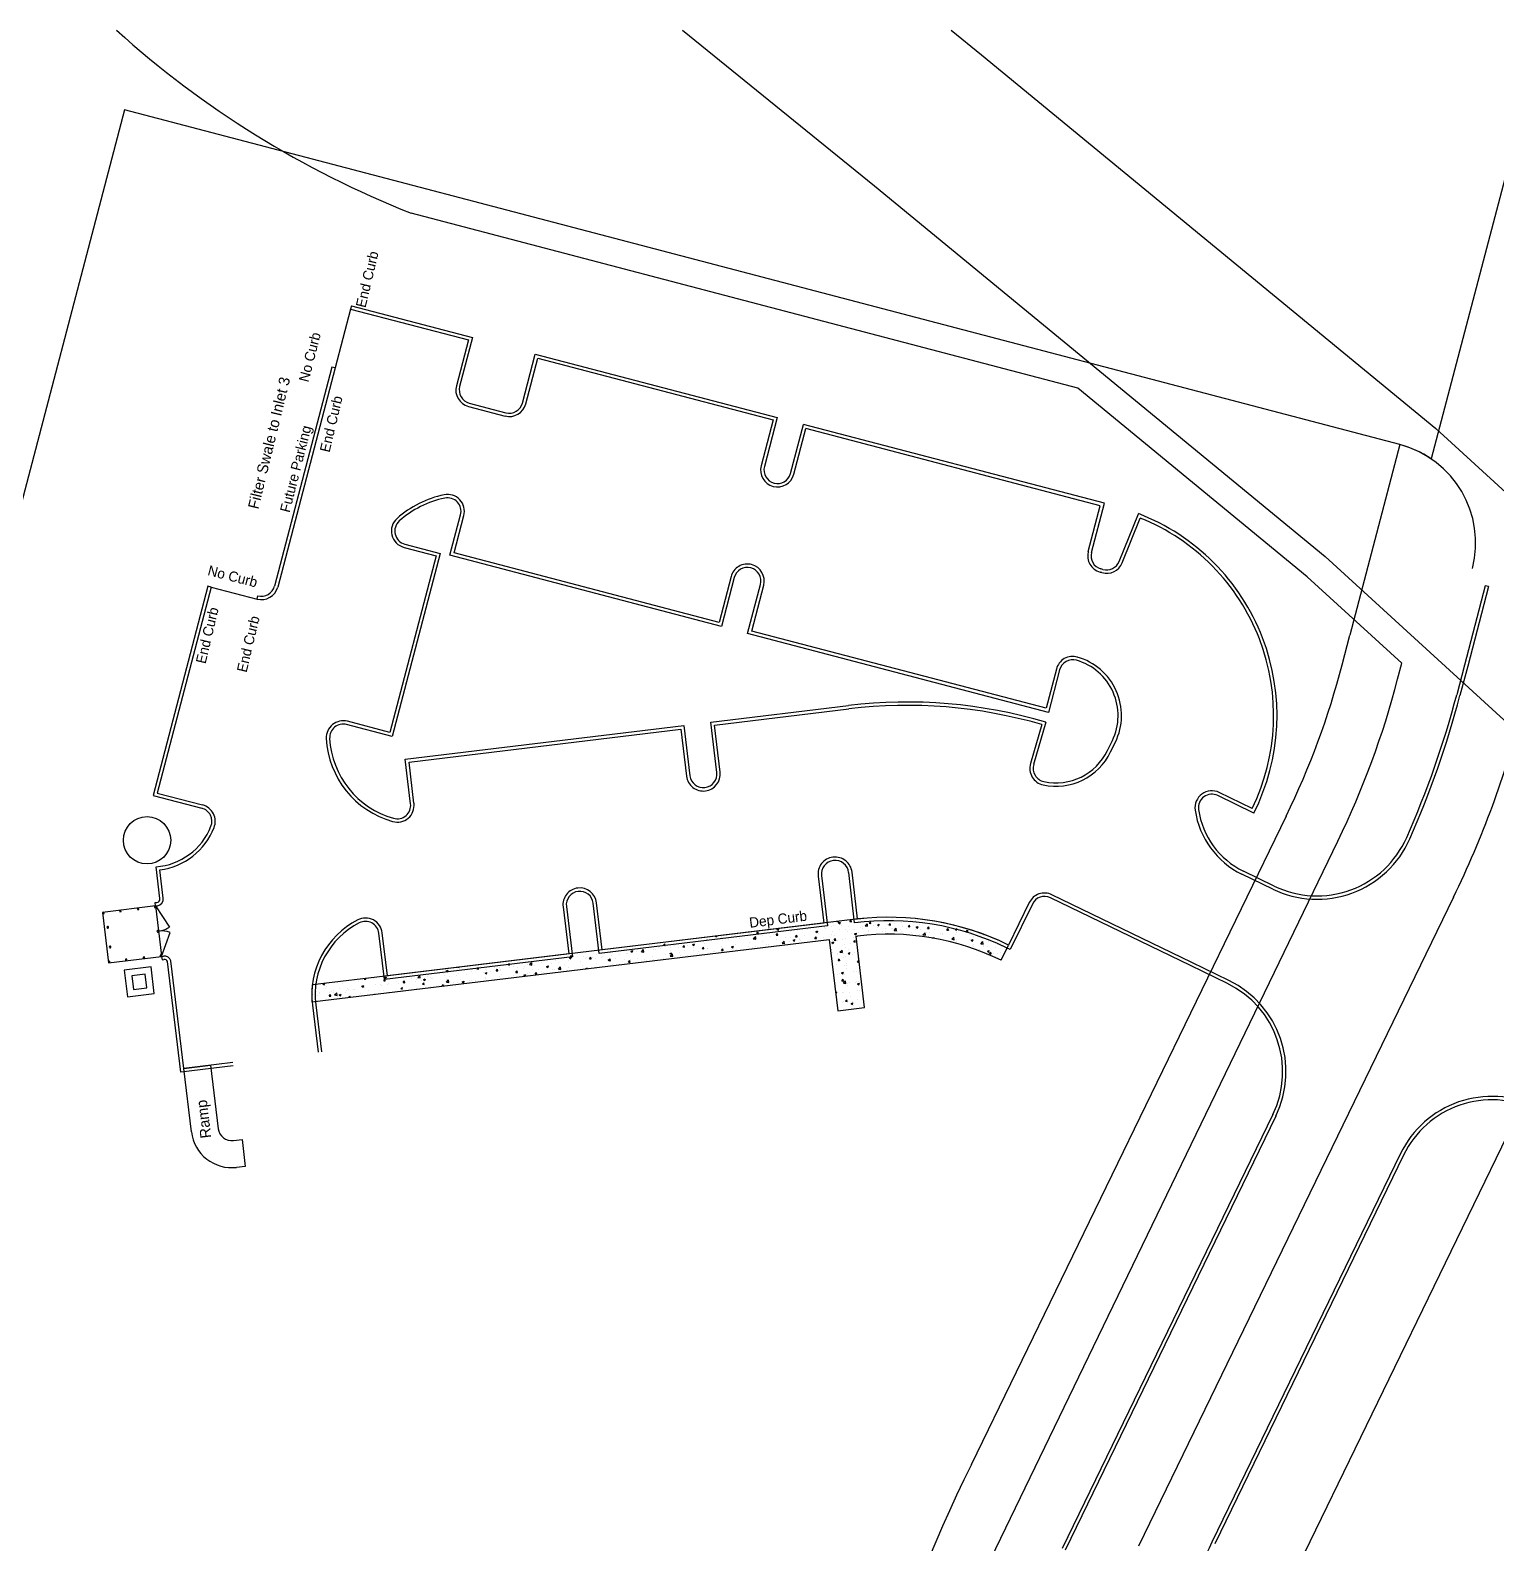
# Model space of a CAD drawing. Extents: x 5056 to 8489, y 7656 to 10510.
# Drawn here: x 5805.1 to 6238.8, y 10062 to 10509.7 of the extents above; entities that cross this region are included whole.
import ezdxf

# ---------------------------------------------------------------- set-up
doc = ezdxf.new("R2010")
doc.units = 0
for name, color, linetype in [('Ex Easements', 7, 'Continuous'), ('Ex Parcels', 7, 'Continuous'), ('Ex Roads', 7, 'Continuous'), ('Ex Utilities', 7, 'Continuous')]:
    doc.layers.add(name, color=color, linetype=linetype)

msp = doc.modelspace()

# ---------------------------------------------------------------- linework, layer by layer
at = {"layer": 'Ex Easements'}
for p, q in [((6252.71, 10509.72), (6219.44, 10382.96)), ((6210.2, 10387.16), (6195.41, 10330.8)), ((6193.12, 10322.06), (6195.41, 10330.8)), ((6176.57, 10277.3), (6083.42, 10085.33)), ((6266.53, 10233.64), (6173.39, 10041.67))]:
    msp.add_line(p, q, dxfattribs=at)
for points in [[(5998, 10509.72), (6054.78, 10463.72), (6188.04, 10354.11), (6381.15, 10177.56), (6616.25, 9952.7), (6789.19, 9800.22), (6829.78, 9770.03)], [(6077.43, 10509.72), (6086.4, 10502.45), (6220.81, 10391.9), (6415.31, 10214.09), (6650.08, 9989.53), (6820.4, 9839.36), (6879.21, 9795.33)]]:
    msp.add_lwpolyline(points, dxfattribs=at)
for centre, radius, start, end in [((6202.59, 10358.14), 30, 55.8245, 75.2957), ((5956.15, 10384.25), 245, 334.1156, 345.2957), ((6401.33, 9924.55), 356.26, 153.1451, 204.4031)]:
    msp.add_arc(centre, radius, start, end, dxfattribs=at)
at = {"layer": 'Ex Parcels'}
for p, q in [((5832.98, 10486.15), (5756.62, 10195.18)), ((6210.2, 10387.16), (5832.98, 10486.15))]:
    msp.add_line(p, q, dxfattribs=at)
msp.add_arc((6202.59, 10358.14), 30, 345.2957, 75.2957, dxfattribs=at)
at = {"layer": 'Ex Roads'}
for p, q in [((5899.85, 10427.25), (5895.28, 10409.84)), ((5900.11, 10428.22), (5899.85, 10427.25)), ((5900.11, 10428.22), (5935.89, 10418.83)), ((5935.89, 10418.83), (5932.09, 10404.32)), ((5950.66, 10399.44), (5954.47, 10413.95)), ((5954.47, 10413.95), (6026.04, 10395.17)), ((5894.32, 10410.09), (5877.31, 10345.29)), ((5895.28, 10409.84), (5878.28, 10345.03)), ((5895.28, 10409.84), (5894.32, 10410.09)), ((5934.94, 10399.43), (5945.77, 10396.59)), ((6026.04, 10395.17), (6022.24, 10380.66)), ((6029.97, 10378.63), (6033.78, 10393.14)), ((6122.77, 10369.79), (6033.78, 10393.14)), ((6121.55, 10369.07), (6034.49, 10391.92)), ((6024.84, 10374.81), (6024.84, 10374.81)), ((6117.99, 10355.53), (6121.55, 10369.07)), ((6118.96, 10355.27), (6122.77, 10369.79)), ((6127.15, 10352.59), (6132.85, 10366.73)), ((6128.08, 10352.22), (6133.41, 10365.44)), ((5858.63, 10345.02), (5857.66, 10345.27)), ((5858.63, 10345.02), (5872.17, 10341.47)), ((5872.17, 10341.47), (5872.42, 10342.43)), ((6235.43, 10345.39), (6229.27, 10321.92)), ((6236.4, 10345.14), (6230.24, 10321.66)), ((6236.4, 10345.14), (6235.43, 10345.39)), ((6229.27, 10321.92), (6226.98, 10313.18)), ((6230.24, 10321.66), (6227.94, 10312.93)), ((6166.98, 10278.17), (6156.33, 10283.34)), ((6166.52, 10279.51), (6156.76, 10284.24)), ((5843.43, 10252.85), (5842.29, 10262.26)), ((5844.42, 10252.97), (5843.41, 10261.37)), ((6173.01, 10256.57), (6163.9, 10260.99)), ((6172.57, 10255.67), (6163.46, 10260.09)), ((6226.05, 10253.28), (6132.9, 10061.32)), ((5842.05, 10251.67), (5842.56, 10251.74)), ((5842.17, 10250.68), (5842.05, 10251.67)), ((5842.17, 10250.68), (5842.68, 10250.74)), ((5842.17, 10250.68), (5843.95, 10235.91)), ((5842.17, 10250.68), (5846.28, 10244.41)), ((6019.01, 10243.12), (6019.01, 10243.12)), ((6019.94, 10242.57), (6020.33, 10243.03)), ((6020.43, 10242.53), (6020.34, 10243.03)), ((6021.85, 10242.96), (6021.85, 10242.96)), ((6025.92, 10243.75), (6026.48, 10243.97)), ((6025.92, 10243.75), (6026.32, 10243.49)), ((6026.01, 10243.56), (6026.01, 10243.56)), ((6026.33, 10243.48), (6026.49, 10243.96)), ((6029.86, 10243.05), (6029.86, 10243.05)), ((6030.11, 10244.13), (6030.11, 10244.13)), ((6031.65, 10244.34), (6031.65, 10244.34)), ((6031.87, 10243.32), (6031.87, 10243.32)), ((6034.15, 10244.64), (6034.15, 10244.64)), ((6034.9, 10243.72), (6034.9, 10243.72)), ((6035.92, 10244.16), (6035.92, 10244.16)), ((6037.42, 10243.11), (6037.98, 10243.33)), ((6037.42, 10243.11), (6037.82, 10242.84)), ((6037.82, 10242.84), (6037.99, 10243.32)), ((6038.31, 10245.24), (6038.31, 10245.24)), ((6038.5, 10245.06), (6038.5, 10245.06)), ((6039.95, 10244.38), (6039.95, 10244.38)), ((6040.19, 10243.98), (6040.19, 10243.98)), ((6041.95, 10244.65), (6041.95, 10244.65)), ((6042.32, 10243.14), (6042.32, 10243.14)), ((6042.42, 10245.8), (6042.42, 10245.8)), ((6042.77, 10244.88), (6042.77, 10244.88)), ((6043.61, 10246.1), (6044.21, 10246.01)), ((6044.14, 10245.69), (6044.7, 10245.91)), ((6044.14, 10245.69), (6044.54, 10245.42)), ((6044.22, 10246), (6044.2, 10246.17)), ((6044.46, 10243.8), (6044.46, 10243.8)), ((6044.55, 10245.42), (6044.71, 10245.9)), ((6044.98, 10245.04), (6044.98, 10245.04)), ((6046.36, 10243.65), (6046.36, 10243.65)), ((6046.46, 10246.31), (6046.46, 10246.31)), ((6046.67, 10243.16), (6046.67, 10243.16)), ((6047.04, 10244.7), (6047.04, 10244.7)), ((6047.52, 10246.08), (6047.91, 10246.54)), ((6047.52, 10246.08), (6048, 10246.04)), ((6048.01, 10246.03), (6047.92, 10246.54)), ((6048.73, 10243.62), (6048.73, 10243.62)), ((6050.03, 10245.71), (6050.03, 10245.71)), ((6050.52, 10244.25), (6050.52, 10244.25)), ((6050.61, 10246.91), (6050.61, 10246.91)), ((6051.31, 10244.52), (6051.31, 10244.52)), ((6051.34, 10243.96), (6051.34, 10243.96)), ((6052.04, 10245.97), (6052.04, 10245.97)), ((6052.04, 10244.79), (6052.66, 10245.44)), ((6052.04, 10244.79), (6052.75, 10244.68)), ((6052.76, 10244.68), (6052.67, 10245.44)), ((6052.96, 10243.22), (6052.96, 10243.22)), ((6053, 10243.44), (6053, 10243.44)), ((6053.26, 10245.58), (6053.65, 10246.04)), ((6053.26, 10245.58), (6053.74, 10245.54)), ((6053.75, 10245.53), (6053.65, 10246.03)), ((6054.62, 10244.81), (6054.62, 10244.81)), ((6055.07, 10246.37), (6055.07, 10246.37)), ((6055.58, 10244.33), (6055.58, 10244.33)), ((6055.64, 10245.05), (6056.2, 10245.27)), ((6055.64, 10245.05), (6056.03, 10244.78)), ((6056, 10244.76), (6056, 10244.76)), ((6056.04, 10244.78), (6056.2, 10245.26)), ((6057.27, 10243.26), (6057.27, 10243.26)), ((6057.92, 10243), (6057.92, 10243)), ((6058.01, 10243.88), (6058.01, 10243.88)), ((6058.66, 10245.33), (6058.66, 10245.33)), ((6059, 10245.08), (6059.38, 10245.54)), ((6059, 10245.08), (6059.48, 10245.04)), ((6059.49, 10245.03), (6059.39, 10245.53)), ((6059.85, 10244.15), (6059.85, 10244.15)), ((6060.02, 10244.15), (6060.02, 10244.15)), ((6060.12, 10247.04), (6060.12, 10247.04)), ((6060.58, 10243.47), (6061.2, 10244.12)), ((6060.58, 10243.47), (6061.29, 10243.36)), ((6060.67, 10245.56), (6060.67, 10245.56)), ((6061.3, 10243.35), (6061.21, 10244.11)), ((6061.54, 10243.08), (6061.54, 10243.08)), ((6062.58, 10243.8), (6062.58, 10243.8)), ((6062.72, 10243.26), (6062.72, 10243.26)), ((6062.82, 10245.93), (6062.82, 10245.93)), ((6063.05, 10244.54), (6063.05, 10244.54)), ((6064.12, 10243.97), (6064.12, 10243.97)), ((6064.74, 10244.58), (6065.12, 10245.04)), ((6064.74, 10244.58), (6065.22, 10244.53)), ((6065.22, 10244.53), (6065.13, 10245.03)), ((6065.33, 10246.36), (6065.33, 10246.36)), ((6065.81, 10242.9), (6065.81, 10242.9)), ((6066.83, 10243.83), (6066.83, 10243.83)), ((6066.93, 10246.49), (6066.93, 10246.49)), ((6067.13, 10244.41), (6067.69, 10244.63)), ((6067.13, 10244.41), (6067.53, 10244.14)), ((6067.25, 10244.6), (6067.25, 10244.6)), ((6067.54, 10244.14), (6067.7, 10244.62)), ((6068.1, 10245.21), (6068.1, 10245.21)), ((6068.39, 10243.79), (6068.39, 10243.79)), ((6070.1, 10245.47), (6070.1, 10245.47)), ((6070.48, 10244.07), (6070.86, 10244.53)), ((6070.48, 10244.07), (6070.95, 10244.03)), ((6070.96, 10244.03), (6070.87, 10244.53)), ((6070.87, 10244.34), (6070.87, 10244.34)), ((6071.92, 10245.4), (6071.92, 10245.4)), ((6072.66, 10243.61), (6072.66, 10243.61)), ((6073.13, 10245.87), (6073.13, 10245.87)), ((6075.03, 10244.94), (6075.03, 10244.94)), ((6076.08, 10243.38), (6076.08, 10243.38)), ((6076.21, 10243.57), (6076.6, 10244.03)), ((6076.21, 10243.57), (6076.69, 10243.53)), ((6076.7, 10243.52), (6076.61, 10244.03)), ((6076.93, 10243.43), (6076.93, 10243.43)), ((6078.08, 10243.65), (6078.08, 10243.65)), ((6078.63, 10243.77), (6079.19, 10243.99)), ((6078.63, 10243.77), (6079.03, 10243.5)), ((6079.04, 10243.5), (6079.2, 10243.98)), ((6079.64, 10243.4), (6079.64, 10243.4)), ((6081.11, 10244.05), (6081.11, 10244.05)), ((6081.21, 10243.25), (6081.21, 10243.25)), ((6081.95, 10243.07), (6082.34, 10243.53)), ((6081.95, 10243.07), (6082.43, 10243.03)), ((6082.44, 10243.02), (6082.35, 10243.52)), ((6083.08, 10243.35), (6083.08, 10243.35)), ((5843.96, 10235.79), (5846.47, 10242.86)), ((5988.37, 10238.89), (5988.37, 10238.89)), ((5989.1, 10238.54), (5989.1, 10238.54)), ((5989.87, 10239.61), (5989.88, 10239.61)), ((5989.89, 10239.6), (5989.89, 10239.61)), ((5992.36, 10239.07), (5992.75, 10239.53)), ((5992.36, 10239.07), (5992.84, 10239.02)), ((5992.64, 10238.71), (5992.64, 10238.71)), ((5992.85, 10239.02), (5992.76, 10239.52)), ((5993.2, 10239.1), (5993.2, 10239.1)), ((5994.56, 10238.41), (5994.56, 10238.41)), ((5995.68, 10239.12), (5995.68, 10239.12)), ((5996.91, 10238.53), (5996.91, 10238.53)), ((5997.24, 10239.61), (5997.24, 10239.61)), ((5998.1, 10238.56), (5998.49, 10239.02)), ((5998.1, 10238.56), (5998.58, 10238.52)), ((5998.59, 10238.52), (5998.49, 10239.02)), ((5999.61, 10239.07), (5999.61, 10239.07)), ((6000.35, 10239.92), (6000.35, 10239.92)), ((6000.98, 10239.23), (6001.54, 10239.45)), ((6000.98, 10239.23), (6001.38, 10238.97)), ((6001.39, 10238.96), (6001.55, 10239.44)), ((6001.4, 10240.21), (6001.4, 10240.21)), ((6001.61, 10239.34), (6001.61, 10239.34)), ((6003.84, 10238.06), (6004.22, 10238.52)), ((6004.32, 10238.02), (6004.23, 10238.52)), ((6004.64, 10239.73), (6004.64, 10239.73)), ((6005.01, 10240.72), (6005.01, 10240.72)), ((6005.51, 10240.78), (6005.51, 10240.78)), ((6007.77, 10241.77), (6008.1, 10241.55)), ((6008.11, 10241.54), (6008.2, 10241.82)), ((6009.45, 10238.63), (6009.45, 10238.63)), ((6009.55, 10241.29), (6009.55, 10241.29)), ((6009.68, 10241.52), (6009.68, 10241.52)), ((6009.69, 10240.4), (6009.69, 10240.4)), ((6011.28, 10242.07), (6011.28, 10242.07)), ((6011.7, 10240.66), (6011.7, 10240.66)), ((6012.48, 10238.59), (6013.04, 10238.81)), ((6012.48, 10238.59), (6012.87, 10238.32)), ((6012.88, 10238.32), (6013.04, 10238.8)), ((6013.61, 10239.23), (6013.61, 10239.23)), ((6013.7, 10241.89), (6013.7, 10241.89)), ((6014.34, 10242.32), (6014.34, 10242.32)), ((6014.73, 10241.06), (6014.73, 10241.06)), ((6015.56, 10241.89), (6015.56, 10241.89)), ((6017.67, 10238.57), (6017.67, 10238.57)), ((6017.71, 10239.79), (6017.71, 10239.79)), ((6017.81, 10242.45), (6017.81, 10242.45)), ((6018.95, 10240.97), (6019.57, 10241.62)), ((6018.95, 10240.97), (6019.66, 10240.86)), ((6019.2, 10241.17), (6019.76, 10241.39)), ((6019.2, 10241.17), (6019.6, 10240.9)), ((6019.67, 10240.86), (6019.58, 10241.62)), ((6019.6, 10240.9), (6019.77, 10241.38)), ((6019.68, 10238.84), (6019.68, 10238.84)), ((6019.78, 10241.73), (6019.78, 10241.73)), ((6019.83, 10241.71), (6019.83, 10241.71)), ((6019.94, 10242.57), (6020.42, 10242.53)), ((6021.75, 10240.3), (6021.75, 10240.3)), ((6021.78, 10241.99), (6021.78, 10241.99)), ((6022.71, 10239.23), (6022.71, 10239.23)), ((6023.34, 10239.15), (6023.34, 10239.15)), ((6024.1, 10241.53), (6024.1, 10241.53)), ((6024.81, 10242.39), (6024.81, 10242.39)), ((6025.68, 10242.07), (6026.07, 10242.53)), ((6025.68, 10242.07), (6026.16, 10242.03)), ((6025.91, 10240.9), (6025.91, 10240.9)), ((6026.17, 10242.03), (6026.07, 10242.53)), ((6027.49, 10239.65), (6028.11, 10240.3)), ((6027.49, 10239.65), (6028.2, 10239.54)), ((6027.76, 10239.9), (6027.76, 10239.9)), ((6028.01, 10239.95), (6028.01, 10239.95)), ((6028.21, 10239.53), (6028.12, 10240.29)), ((6028.37, 10241.35), (6028.37, 10241.35)), ((6029.76, 10240.16), (6029.76, 10240.16)), ((6030.02, 10241.46), (6030.02, 10241.46)), ((6030.7, 10240.53), (6031.26, 10240.75)), ((6030.7, 10240.53), (6031.09, 10240.26)), ((6031.1, 10240.26), (6031.26, 10240.74)), ((6031.42, 10241.57), (6031.8, 10242.03)), ((6031.42, 10241.57), (6031.9, 10241.53)), ((6031.9, 10241.52), (6031.81, 10242.02)), ((6032.64, 10241.17), (6032.64, 10241.17)), ((6032.67, 10240.75), (6032.67, 10240.75)), ((6032.79, 10240.56), (6032.79, 10240.56)), ((6034.06, 10241.98), (6034.06, 10241.98)), ((6036.91, 10240.99), (6036.91, 10240.99)), ((6037.16, 10241.07), (6037.54, 10241.53)), ((6037.16, 10241.07), (6037.64, 10241.03)), ((6037.34, 10241.55), (6037.34, 10241.55)), ((6037.64, 10241.02), (6037.55, 10241.52)), ((6037.84, 10241.23), (6037.84, 10241.23)), ((6038.21, 10242.58), (6038.21, 10242.58)), ((6039.85, 10241.49), (6039.85, 10241.49)), ((6041.18, 10240.81), (6041.18, 10240.81)), ((6042.01, 10242.35), (6042.01, 10242.35)), ((6042.19, 10239.89), (6042.75, 10240.11)), ((6042.19, 10239.89), (6042.59, 10239.62)), ((6042.22, 10240.48), (6042.22, 10240.48)), ((6042.6, 10239.62), (6042.76, 10240.1)), ((6042.88, 10241.89), (6042.88, 10241.89)), ((6042.9, 10240.57), (6043.28, 10241.03)), ((6042.9, 10240.57), (6043.37, 10240.52)), ((6043.38, 10240.52), (6043.29, 10241.02)), ((6043.92, 10240.6), (6043.92, 10240.6)), ((6045.45, 10240.63), (6045.45, 10240.63)), ((6045.82, 10239.4), (6045.82, 10239.4)), ((6046.26, 10240.99), (6046.26, 10240.99)), ((6047.83, 10239.66), (6047.83, 10239.66)), ((6047.93, 10242.55), (6047.93, 10242.55)), ((6048.59, 10241.4), (6048.59, 10241.4)), ((6048.63, 10240.06), (6049.02, 10240.52)), ((6048.63, 10240.06), (6049.11, 10240.02)), ((6048.91, 10242.47), (6049.47, 10242.69)), ((6048.91, 10242.47), (6049.31, 10242.2)), ((6049.12, 10240.02), (6049.03, 10240.52)), ((6049.32, 10242.2), (6049.48, 10242.68)), ((6049.93, 10242.82), (6049.93, 10242.82)), ((6053.25, 10242.2), (6053.25, 10242.2)), ((6058.57, 10242.66), (6058.57, 10242.66)), ((6065.99, 10242.05), (6065.99, 10242.05)), ((6068, 10242.32), (6068, 10242.32)), ((6069.12, 10242.14), (6069.74, 10242.79)), ((6069.12, 10242.14), (6069.83, 10242.03)), ((6069.84, 10242.03), (6069.75, 10242.79)), ((6070.08, 10242.72), (6070.08, 10242.72)), ((6070.31, 10241.8), (6070.31, 10241.8)), ((6070.77, 10241.68), (6070.77, 10241.68)), ((6071.03, 10242.72), (6071.03, 10242.72)), ((6071.97, 10241.21), (6072.47, 10241.41)), ((6072.39, 10241.14), (6072.48, 10241.4)), ((6074.35, 10242.54), (6074.35, 10242.54)), ((6074.93, 10242.28), (6074.93, 10242.28)), ((6074.97, 10242.6), (6074.97, 10242.6)), ((6075.98, 10240.49), (6075.98, 10240.49)), ((6077.65, 10240.82), (6078.28, 10241.47)), ((6077.65, 10240.82), (6078.37, 10240.71)), ((6078.37, 10240.7), (6078.28, 10241.46)), ((6078.62, 10242.36), (6078.62, 10242.36)), ((6078.94, 10240.18), (6078.94, 10240.18)), ((6079.01, 10240.89), (6079.01, 10240.89)), ((6079.04, 10242.84), (6079.04, 10242.84)), ((6082.89, 10242.18), (6082.89, 10242.18)), ((6082.98, 10240.69), (6082.98, 10240.69)), ((6083.41, 10240.55), (6083.97, 10240.77)), ((6083.41, 10240.55), (6083.8, 10240.28)), ((6083.81, 10240.28), (6083.97, 10240.76)), ((6083.88, 10239.01), (6083.88, 10239.01)), ((6083.96, 10238.66), (6083.96, 10238.66)), ((6083.97, 10239.43), (6083.97, 10239.43)), ((6084.06, 10241.55), (6084.06, 10241.55)), ((6086.06, 10241.82), (6086.06, 10241.82)), ((6086.19, 10239.5), (6086.81, 10240.14)), ((6086.19, 10239.5), (6086.9, 10239.38)), ((6086.91, 10239.38), (6086.82, 10240.14)), ((6086.99, 10239.06), (6086.99, 10239.06)), ((6087.04, 10238.62), (6087.04, 10238.62)), ((6087.13, 10241.29), (6087.13, 10241.29)), ((6087.16, 10242), (6087.16, 10242)), ((6088.15, 10238.82), (6088.15, 10238.82)), ((6088.64, 10240.23), (6088.64, 10240.23)), ((6090.55, 10238.48), (6090.55, 10238.48)), ((6091.14, 10239.19), (6091.14, 10239.19)), ((6092.04, 10239.73), (6092.04, 10239.73)), ((6092.43, 10238.64), (6092.43, 10238.64)), ((5843.96, 10235.79), (5844.51, 10235.86)), ((5843.96, 10235.79), (5844.08, 10234.8)), ((5844.08, 10234.8), (5844.63, 10234.86)), ((5950.64, 10234.71), (5950.64, 10234.71)), ((5952.77, 10233.33), (5953.39, 10233.98)), ((5953.49, 10233.21), (5953.4, 10233.97)), ((5956.29, 10234.08), (5956.29, 10234.08)), ((5960.33, 10234.59), (5960.33, 10234.59)), ((5961.16, 10235.9), (5961.16, 10235.9)), ((5961.27, 10234.02), (5961.27, 10234.02)), ((5964.3, 10234.42), (5964.3, 10234.42)), ((5964.49, 10235.19), (5964.49, 10235.19)), ((5964.54, 10235.35), (5965.1, 10235.57)), ((5964.54, 10235.35), (5964.94, 10235.09)), ((5964.78, 10235.56), (5965.17, 10236.02)), ((5964.78, 10235.56), (5965.26, 10235.52)), ((5964.95, 10235.08), (5965.11, 10235.56)), ((5965.27, 10235.51), (5965.18, 10236.01)), ((5965.43, 10235.72), (5965.43, 10235.72)), ((5967.69, 10234.31), (5967.69, 10234.31)), ((5968.6, 10235.75), (5968.6, 10235.75)), ((5969.35, 10235.09), (5969.35, 10235.09)), ((5969.7, 10235.54), (5969.7, 10235.54)), ((5970.52, 10235.06), (5970.91, 10235.52)), ((5970.52, 10235.06), (5971, 10235.02)), ((5971.01, 10235.01), (5970.91, 10235.51)), ((5971.36, 10235.35), (5971.36, 10235.35)), ((5972.35, 10235.12), (5972.35, 10235.12)), ((5972.64, 10236.26), (5972.64, 10236.26)), ((5973.97, 10235.36), (5973.97, 10235.36)), ((5974.39, 10235.75), (5974.39, 10235.75)), ((5976.04, 10234.71), (5976.6, 10234.93)), ((5976.04, 10234.71), (5976.44, 10234.45)), ((5976.26, 10234.56), (5976.64, 10235.01)), ((5976.26, 10234.56), (5976.74, 10234.51)), ((5976.45, 10234.44), (5976.61, 10234.92)), ((5976.74, 10234.51), (5976.65, 10235.01)), ((5976.69, 10234.2), (5976.69, 10234.2)), ((5976.79, 10236.86), (5976.79, 10236.86)), ((5977.02, 10235.92), (5977.02, 10235.92)), ((5978.24, 10235.18), (5978.24, 10235.18)), ((5979.44, 10236.42), (5979.44, 10236.42)), ((5980.8, 10234.76), (5980.8, 10234.76)), ((5980.9, 10237.43), (5980.9, 10237.43)), ((5981.44, 10236.68), (5981.44, 10236.68)), ((5981.52, 10238.17), (5981.52, 10238.17)), ((5981.68, 10236.72), (5981.68, 10236.72)), ((5982, 10234.05), (5982.38, 10234.51)), ((5982, 10234.05), (5982.47, 10234.01)), ((5982.37, 10233.92), (5982.37, 10233.92)), ((5982.48, 10234.01), (5982.39, 10234.51)), ((5982.51, 10235), (5982.51, 10235)), ((5982.76, 10237.29), (5983.32, 10237.51)), ((5982.76, 10237.29), (5983.16, 10237.03)), ((5983.17, 10237.02), (5983.33, 10237.5)), ((5984.47, 10237.08), (5984.47, 10237.08)), ((5984.84, 10235.28), (5984.84, 10235.28)), ((5984.94, 10237.94), (5984.94, 10237.94)), ((5985.79, 10237.99), (5985.79, 10237.99)), ((5985.86, 10237.15), (5986.48, 10237.8)), ((5985.86, 10237.15), (5986.57, 10237.04)), ((5986.35, 10237.52), (5986.35, 10237.52)), ((5986.58, 10237.04), (5986.49, 10237.79)), ((5986.78, 10234.82), (5986.78, 10234.82)), ((5987.42, 10234.59), (5987.42, 10234.59)), ((5989, 10235.87), (5989, 10235.87)), ((5989.42, 10234.85), (5989.42, 10234.85)), ((5989.52, 10237.74), (5989.52, 10237.74)), ((5990.06, 10237.81), (5990.06, 10237.81)), ((5991.02, 10238.32), (5991.02, 10238.32)), ((5991.53, 10238.01), (5991.53, 10238.01)), ((5992.45, 10235.25), (5992.45, 10235.25)), ((5993.11, 10236.44), (5993.11, 10236.44)), ((5994.26, 10236.65), (5994.82, 10236.87)), ((5994.26, 10236.65), (5994.66, 10236.39)), ((5994.33, 10237.63), (5994.33, 10237.63)), ((5994.4, 10235.83), (5995.02, 10236.48)), ((5994.4, 10235.83), (5995.11, 10235.72)), ((5994.66, 10236.38), (5994.83, 10236.86)), ((5995.12, 10235.71), (5995.03, 10236.47)), ((5997.15, 10236.95), (5997.15, 10236.95)), ((5997.5, 10235.92), (5997.5, 10235.92)), ((5998.6, 10237.45), (5998.6, 10237.45)), ((5999.51, 10236.18), (5999.51, 10236.18)), ((6001.19, 10238.35), (6001.19, 10238.35)), ((6001.3, 10237.55), (6001.3, 10237.55)), ((6002.54, 10236.58), (6002.54, 10236.58)), ((6002.87, 10237.27), (6002.87, 10237.27)), ((6003.84, 10238.06), (6004.32, 10238.02)), ((6005.41, 10238.11), (6005.41, 10238.11)), ((6005.46, 10238.17), (6005.46, 10238.17)), ((6007.14, 10237.09), (6007.14, 10237.09)), ((6007.59, 10237.24), (6007.59, 10237.24)), ((6009.58, 10237.56), (6009.96, 10238.02)), ((6009.58, 10237.56), (6010.05, 10237.52)), ((6009.59, 10237.51), (6009.59, 10237.51)), ((6009.73, 10237.98), (6009.73, 10237.98)), ((6010.06, 10237.51), (6009.97, 10238.02)), ((6012.62, 10237.91), (6012.62, 10237.91)), ((6014, 10237.8), (6014, 10237.8)), ((6014.01, 10237.55), (6014.01, 10237.55)), ((6018.68, 10238.35), (6018.68, 10238.35)), ((6042.12, 10237.81), (6042.12, 10237.81)), ((6042.31, 10237), (6042.31, 10237)), ((6043.72, 10236.24), (6043.72, 10236.24)), ((6043.89, 10236.54), (6043.89, 10236.54)), ((6044.01, 10234.55), (6044.39, 10235.01)), ((6044.01, 10234.55), (6044.48, 10234.51)), ((6044.49, 10234.5), (6044.4, 10235)), ((6044.56, 10237), (6045.19, 10237.65)), ((6044.56, 10237), (6045.27, 10236.89)), ((6045.28, 10236.88), (6045.19, 10237.64)), ((6045.58, 10235.47), (6045.58, 10235.47)), ((6045.72, 10236.51), (6045.72, 10236.51)), ((6046.07, 10235.66), (6046.07, 10235.66)), ((6046.17, 10238.33), (6046.17, 10238.33)), ((6046.97, 10236.67), (6047.53, 10236.89)), ((6046.97, 10236.67), (6047.37, 10236.4)), ((6046.98, 10237.8), (6046.98, 10237.8)), ((6047.37, 10236.4), (6047.54, 10236.88)), ((6048.16, 10236.36), (6048.16, 10236.36)), ((6048.75, 10236.91), (6048.75, 10236.91)), ((6049.74, 10234.05), (6050.13, 10234.51)), ((6049.74, 10234.05), (6050.22, 10234)), ((6049.85, 10235.29), (6049.85, 10235.29)), ((6050.23, 10234), (6050.14, 10234.5)), ((6085.89, 10237.68), (6085.89, 10237.68)), ((6088.18, 10237.33), (6088.74, 10237.54)), ((6088.18, 10237.33), (6088.58, 10237.06)), ((6088.59, 10237.06), (6088.75, 10237.54)), ((6088.8, 10236.55), (6089.19, 10237.01)), ((6088.8, 10236.55), (6089.28, 10236.51)), ((6089.29, 10236.5), (6089.19, 10237)), ((6089.93, 10236.57), (6089.93, 10236.57)), ((6091.05, 10236.52), (6091.05, 10236.52)), ((6091.94, 10236.84), (6091.94, 10236.84)), ((5909.89, 10229.54), (5910.45, 10229.75)), ((5909.89, 10229.54), (5910.28, 10229.27)), ((5910.29, 10229.26), (5910.45, 10229.75)), ((5911.03, 10229.73), (5911.03, 10229.73)), ((5911.4, 10230.06), (5911.4, 10230.06)), ((5915.3, 10229.55), (5915.3, 10229.55)), ((5919.68, 10229.51), (5920.3, 10230.16)), ((5919.68, 10229.51), (5920.39, 10229.4)), ((5920.39, 10229.39), (5920.31, 10230.15)), ((5922.64, 10229.91), (5922.64, 10229.91)), ((5923.42, 10229.56), (5923.42, 10229.56)), ((5927.31, 10230.71), (5927.31, 10230.71)), ((5927.58, 10230.16), (5927.58, 10230.16)), ((5928.1, 10231.48), (5928.66, 10231.69)), ((5928.1, 10231.48), (5928.5, 10231.21)), ((5928.51, 10231.2), (5928.67, 10231.69)), ((5929.01, 10229.78), (5929.01, 10229.78)), ((5931.02, 10230.04), (5931.02, 10230.04)), ((5931.39, 10232), (5931.39, 10232)), ((5931.46, 10232.55), (5931.47, 10232.56)), ((5931.46, 10232.55), (5931.94, 10232.51)), ((5931.69, 10230.73), (5931.69, 10230.73)), ((5931.95, 10232.51), (5931.93, 10232.61)), ((5931.97, 10231.51), (5931.97, 10231.51)), ((5934.05, 10230.44), (5934.05, 10230.44)), ((5935.66, 10231.82), (5935.66, 10231.82)), ((5935.73, 10231.24), (5935.73, 10231.24)), ((5936.64, 10232.31), (5936.64, 10232.31)), ((5937.2, 10232.05), (5937.59, 10232.51)), ((5937.2, 10232.05), (5937.68, 10232.01)), ((5937.69, 10232.01), (5937.6, 10232.51)), ((5938.25, 10232.72), (5938.25, 10232.72)), ((5939.1, 10231.11), (5939.1, 10231.11)), ((5939.6, 10230.83), (5940.16, 10231.05)), ((5939.6, 10230.83), (5940, 10230.57)), ((5939.7, 10229.51), (5939.7, 10229.51)), ((5939.88, 10231.84), (5939.88, 10231.84)), ((5939.93, 10231.64), (5939.93, 10231.64)), ((5940.01, 10230.56), (5940.17, 10231.05)), ((5941.1, 10231.37), (5941.1, 10231.37)), ((5941.31, 10233.11), (5941.31, 10233.11)), ((5942.52, 10232.54), (5942.52, 10232.54)), ((5942.94, 10231.55), (5943.33, 10232.01)), ((5942.94, 10231.55), (5943.42, 10231.51)), ((5943.43, 10231.5), (5943.33, 10232)), ((5943.89, 10229.74), (5943.89, 10229.74)), ((5943.99, 10232.4), (5943.99, 10232.4)), ((5944.13, 10231.77), (5944.13, 10231.77)), ((5944.21, 10231.46), (5944.21, 10231.46)), ((5944.36, 10230.31), (5944.36, 10230.31)), ((5945.97, 10233.91), (5945.97, 10233.91)), ((5946.32, 10233.42), (5946.88, 10233.63)), ((5946.32, 10233.42), (5946.72, 10233.15)), ((5946.73, 10233.14), (5946.89, 10233.63)), ((5946.79, 10232.36), (5946.79, 10232.36)), ((5947.93, 10230.25), (5947.93, 10230.25)), ((5948.03, 10232.91), (5948.03, 10232.91)), ((5948.48, 10231.28), (5948.48, 10231.28)), ((5948.68, 10231.05), (5949.06, 10231.51)), ((5948.68, 10231.05), (5949.16, 10231.01)), ((5949.03, 10231.11), (5949.03, 10231.11)), ((5949.16, 10231), (5949.07, 10231.5)), ((5949.18, 10232.43), (5949.18, 10232.43)), ((5951.06, 10232.18), (5951.06, 10232.18)), ((5951.1, 10230.19), (5951.66, 10230.41)), ((5951.1, 10230.19), (5951.48, 10229.94)), ((5951.19, 10232.7), (5951.19, 10232.7)), ((5951.51, 10229.94), (5951.67, 10230.4)), ((5952.09, 10230.85), (5952.09, 10230.85)), ((5952.19, 10233.51), (5952.19, 10233.51)), ((5952.75, 10231.1), (5952.75, 10231.1)), ((5952.77, 10233.33), (5953.48, 10233.22)), ((5953.69, 10231.91), (5953.69, 10231.91)), ((5954.22, 10233.1), (5954.22, 10233.1)), ((5954.42, 10230.55), (5954.8, 10231.01)), ((5954.42, 10230.55), (5954.89, 10230.5)), ((5954.9, 10230.5), (5954.81, 10231)), ((5955.33, 10232), (5955.33, 10232)), ((5956.2, 10231.41), (5956.2, 10231.41)), ((5957.02, 10230.92), (5957.02, 10230.92)), ((5957.82, 10232.77), (5958.38, 10232.99)), ((5957.82, 10232.77), (5958.22, 10232.51)), ((5958.23, 10232.5), (5958.39, 10232.98)), ((5958.36, 10232.71), (5958.36, 10232.71)), ((5959.17, 10230.87), (5959.17, 10230.87)), ((5959.27, 10233.76), (5959.27, 10233.76)), ((5959.6, 10231.82), (5959.6, 10231.82)), ((5960.24, 10231.92), (5960.24, 10231.92)), ((5961.3, 10232.01), (5961.93, 10232.66)), ((5961.3, 10232.01), (5962.02, 10231.9)), ((5962.02, 10231.89), (5961.94, 10232.65)), ((5962.2, 10231.27), (5962.2, 10231.27)), ((5963.02, 10233.51), (5963.02, 10233.51)), ((5963.87, 10231.63), (5963.87, 10231.63)), ((5964.39, 10232.52), (5964.39, 10232.52)), ((5967.25, 10231.93), (5967.25, 10231.93)), ((5968.5, 10233.09), (5968.5, 10233.09)), ((5969.25, 10232.2), (5969.25, 10232.2)), ((5969.32, 10232.13), (5969.88, 10232.35)), ((5969.32, 10232.13), (5969.37, 10232.1)), ((5969.82, 10232.15), (5969.89, 10232.34)), ((5972.28, 10232.6), (5972.28, 10232.6)), ((5972.54, 10233.6), (5972.54, 10233.6)), ((5977.33, 10233.26), (5977.33, 10233.26)), ((5979.34, 10233.52), (5979.34, 10233.52)), ((6043.62, 10233.35), (6043.62, 10233.35)), ((6043.9, 10230.47), (6043.9, 10230.47)), ((6044.54, 10230.6), (6044.54, 10230.6)), ((6045.02, 10230.87), (6045.58, 10231.08)), ((6045.02, 10230.87), (6045.42, 10230.6)), ((6045.43, 10230.6), (6045.59, 10231.08)), ((6045.87, 10230.34), (6045.87, 10230.34)), ((6045.97, 10233), (6045.97, 10233)), ((6046.57, 10232.29), (6046.57, 10232.29)), ((6046.65, 10233.75), (6046.65, 10233.75)), ((6046.65, 10233.03), (6046.65, 10233.03)), ((6048.56, 10231.27), (6048.56, 10231.27)), ((6049.59, 10231.26), (6049.59, 10231.26)), ((6050.03, 10230.94), (6050.03, 10230.94)), ((6050.13, 10233.6), (6050.13, 10233.6)), ((5889.81, 10225.47), (5889.81, 10225.47)), ((5890.67, 10225.14), (5890.67, 10225.14)), ((5890.78, 10227.62), (5890.78, 10227.62)), ((5891.67, 10227.6), (5892.23, 10227.81)), ((5891.67, 10227.6), (5892.06, 10227.33)), ((5892.07, 10227.32), (5892.24, 10227.81)), ((5892.39, 10226.37), (5892.39, 10226.37)), ((5892.73, 10226.86), (5892.73, 10226.86)), ((5893.71, 10225.13), (5893.71, 10225.13)), ((5894.08, 10225.29), (5894.08, 10225.29)), ((5894.65, 10225.1), (5894.65, 10225.1)), ((5894.78, 10225.7), (5894.78, 10225.7)), ((5895.12, 10224.37), (5895.75, 10225.01)), ((5895.84, 10224.25), (5895.75, 10225.01)), ((5896.66, 10226.19), (5896.66, 10226.19)), ((5897.4, 10227.66), (5897.4, 10227.66)), ((5898.35, 10225.11), (5898.35, 10225.11)), ((5898.76, 10225.79), (5898.76, 10225.79)), ((5898.82, 10226.21), (5898.82, 10226.21)), ((5899.32, 10225.9), (5899.32, 10225.9)), ((5900.76, 10226.06), (5900.76, 10226.06)), ((5900.93, 10226.01), (5900.93, 10226.01)), ((5902.06, 10228.46), (5902.06, 10228.46)), ((5902.97, 10226.81), (5902.97, 10226.81)), ((5903.16, 10226.96), (5903.72, 10227.17)), ((5903.16, 10226.96), (5903.56, 10226.69)), ((5903.57, 10226.68), (5903.73, 10227.17)), ((5903.79, 10226.46), (5903.79, 10226.46)), ((5903.88, 10229.05), (5904.05, 10229.25)), ((5903.88, 10229.05), (5904.36, 10229)), ((5903.98, 10226.7), (5903.98, 10226.7)), ((5904.37, 10229), (5904.32, 10229.28)), ((5905.2, 10225.83), (5905.2, 10225.83)), ((5906.73, 10229.26), (5906.73, 10229.26)), ((5907.08, 10227.37), (5907.08, 10227.37)), ((5908.65, 10227.5), (5908.65, 10227.5)), ((5908.84, 10227.12), (5908.84, 10227.12)), ((5909.47, 10225.65), (5909.47, 10225.65)), ((5909.62, 10228.54), (5910.01, 10229)), ((5909.62, 10228.54), (5910.1, 10228.5)), ((5910.11, 10228.5), (5910.01, 10229)), ((5910.85, 10227.39), (5910.85, 10227.39)), ((5911.02, 10225.22), (5911.02, 10225.22)), ((5911.12, 10227.89), (5911.12, 10227.89)), ((5913.31, 10228.3), (5913.31, 10228.3)), ((5913.75, 10225.47), (5913.75, 10225.47)), ((5913.88, 10227.78), (5913.88, 10227.78)), ((5914.66, 10226.32), (5915.22, 10226.53)), ((5914.66, 10226.32), (5915.06, 10226.05)), ((5915.07, 10226.04), (5915.23, 10226.53)), ((5915.18, 10225.82), (5915.18, 10225.82)), ((5915.27, 10228.49), (5915.27, 10228.49)), ((5915.36, 10228.04), (5915.74, 10228.5)), ((5915.36, 10228.04), (5915.84, 10228)), ((5915.85, 10228), (5915.75, 10228.5)), ((5917.98, 10229.11), (5917.98, 10229.11)), ((5918.93, 10228.45), (5918.93, 10228.45)), ((5919.29, 10226.39), (5919.29, 10226.39)), ((5919.38, 10229.05), (5919.38, 10229.05)), ((5919.57, 10229.37), (5919.57, 10229.37)), ((5920.93, 10228.71), (5920.93, 10228.71)), ((5921.03, 10226.31), (5921.03, 10226.31)), ((5921.1, 10227.54), (5921.48, 10228)), ((5921.1, 10227.54), (5921.58, 10227.5)), ((5921.38, 10228.9), (5921.94, 10229.11)), ((5921.38, 10228.9), (5921.78, 10228.63)), ((5921.58, 10227.49), (5921.49, 10228)), ((5921.79, 10228.62), (5921.95, 10229.11)), ((5923.33, 10226.9), (5923.33, 10226.9)), ((5923.84, 10229.19), (5923.84, 10229.19)), ((5923.96, 10229.11), (5923.96, 10229.11)), ((5925.7, 10227.11), (5925.7, 10227.11)), ((5926.84, 10227.04), (5927.22, 10227.5)), ((5926.84, 10227.04), (5927.2, 10227.01)), ((5927.32, 10227.02), (5927.23, 10227.49)), ((5927.48, 10227.5), (5927.48, 10227.5)), ((5928.12, 10229.01), (5928.12, 10229.01)), ((5928.21, 10228.19), (5928.84, 10228.83)), ((5928.21, 10228.19), (5928.92, 10228.08)), ((5928.93, 10228.07), (5928.84, 10228.83)), ((5930.36, 10227.91), (5930.36, 10227.91)), ((5931.59, 10228.06), (5931.59, 10228.06)), ((5932.39, 10228.83), (5932.39, 10228.83)), ((5932.88, 10228.25), (5933.44, 10228.47)), ((5932.88, 10228.25), (5933.28, 10227.99)), ((5933.29, 10227.98), (5933.45, 10228.46)), ((5935.03, 10228.71), (5935.03, 10228.71)), ((5935.63, 10228.57), (5935.63, 10228.57)), ((5936.66, 10228.65), (5936.66, 10228.65)), ((5939.78, 10229.17), (5939.78, 10229.17)), ((6043.27, 10225.14), (6043.64, 10225.28)), ((6043.48, 10224.8), (6043.64, 10225.28)), ((6045.01, 10228.21), (6045.01, 10228.21)), ((6045.12, 10228.53), (6045.5, 10228.99)), ((6045.12, 10228.53), (6045.59, 10228.49)), ((6045.6, 10228.48), (6045.51, 10228.99)), ((6045.62, 10227.88), (6046.25, 10228.53)), ((6045.62, 10227.88), (6046.33, 10227.77)), ((6045.68, 10225.01), (6045.68, 10225.01)), ((6045.78, 10227.67), (6045.78, 10227.67)), ((6046.34, 10227.77), (6046.25, 10228.53)), ((6046.7, 10227.13), (6046.7, 10227.13)), ((6046.95, 10227.67), (6046.95, 10227.67)), ((6047.39, 10225.21), (6047.39, 10225.21)), ((6047.49, 10228.11), (6047.49, 10228.11)), ((6049.28, 10228.03), (6049.28, 10228.03)), ((6049.49, 10228.37), (6049.49, 10228.37)), ((6049.8, 10227.65), (6050.36, 10227.86)), ((6049.8, 10227.65), (6050.19, 10227.38)), ((6049.83, 10225.61), (6049.83, 10225.61)), ((6049.93, 10228.27), (6049.93, 10228.27)), ((6050.2, 10227.38), (6050.36, 10227.86)), ((6050.42, 10225.61), (6050.42, 10225.61)), ((6050.85, 10228.03), (6050.97, 10228.16)), ((6050.85, 10228.03), (6050.98, 10228.02)), ((6050.97, 10226.95), (6050.97, 10226.95)), ((5888.67, 10224.47), (5888.67, 10224.47)), ((5889.99, 10224.3), (5889.99, 10224.3)), ((5890.68, 10224.73), (5890.68, 10224.73)), ((5893.52, 10224.03), (5893.9, 10224.49)), ((5893.52, 10224.03), (5894, 10223.99)), ((5894, 10223.99), (5893.91, 10224.49)), ((5895.12, 10224.37), (5895.83, 10224.25)), ((5896.44, 10224.38), (5897, 10224.59)), ((5896.44, 10224.38), (5896.84, 10224.11)), ((5896.85, 10224.1), (5897.01, 10224.59)), ((5899.35, 10223.64), (5899.64, 10223.99)), ((5899.7, 10223.69), (5899.65, 10223.99)), ((5902.62, 10224.93), (5902.62, 10224.93)), ((5902.87, 10224.15), (5902.87, 10224.15)), ((5906.89, 10224.75), (5906.89, 10224.75)), ((5906.98, 10224.71), (5906.98, 10224.71)), ((6043.3, 10224.92), (6043.47, 10224.8)), ((6043.42, 10224.14), (6043.42, 10224.14)), ((6045.28, 10222.06), (6045.28, 10222.06)), ((6045.39, 10224.95), (6045.39, 10224.95)), ((6045.58, 10222.35), (6045.58, 10222.35)), ((6046.23, 10222.51), (6046.61, 10222.97)), ((6046.23, 10222.51), (6046.7, 10222.47)), ((6046.71, 10222.47), (6046.62, 10222.97)), ((6046.62, 10222.89), (6046.62, 10222.89)), ((6047.69, 10223.96), (6047.69, 10223.96)), ((6047.85, 10221.85), (6048.41, 10222.06)), ((6047.85, 10221.85), (6048.25, 10221.58)), ((6048.26, 10221.57), (6048.42, 10222.06)), ((6048.31, 10222.46), (6048.31, 10222.46)), ((6048.54, 10221.14), (6048.54, 10221.14)), ((6049.74, 10222.95), (6049.74, 10222.95)), ((6051.29, 10223.7), (6051.29, 10223.7)), ((6043.88, 10220.34), (6043.88, 10220.34)), ((6172.61, 10188.97), (6110.32, 10060.6)), ((6173.51, 10188.53), (6111.22, 10060.16)), ((6210.37, 10177.46), (6154.58, 10062.48)), ((6211.27, 10177.02), (6155.48, 10062.04))]:
    msp.add_line(p, q, dxfattribs=at)
for points in [[(5899.85, 10427.25), (5934.67, 10418.11), (5931.12, 10404.57)], [(5951.63, 10399.19), (5955.18, 10412.73), (6024.82, 10394.46), (6021.27, 10380.91)], [(5934.69, 10398.47), (5945.52, 10395.62)], [(6030.94, 10378.38), (6034.49, 10391.92)], [(6013.32, 10347.85), (6009.52, 10333.34), (5929.23, 10354.41), (5932.38, 10366.41)], [(6012.36, 10348.1), (6008.8, 10334.56), (5930.46, 10355.12), (5933.35, 10366.15)], [(5915.89, 10357.72), (5926.37, 10354.97), (5912.16, 10300.8), (5898.66, 10304.34)], [(5915.64, 10356.75), (5925.15, 10354.25), (5911.44, 10302.02), (5898.91, 10305.31)], [(5857.66, 10345.27), (5841.42, 10283.37), (5855.83, 10279.59)], [(5858.63, 10345.02), (5842.64, 10284.08), (5856.08, 10280.56)], [(6109.54, 10320.53), (6106.24, 10307.96), (6017.25, 10331.31), (6021.06, 10345.82)], [(6108.57, 10320.78), (6105.53, 10309.18), (6018.48, 10332.02), (6022.03, 10345.56)], [(6008.15, 10290.17), (6006.35, 10305.06), (6047.1, 10309.98)], [(6009.14, 10290.29), (6007.46, 10304.18), (6047.22, 10308.99)], [(5917.6, 10280.94), (5916, 10294.15), (5998.4, 10304.1), (6000.2, 10289.21)], [(5918.59, 10281.06), (5917.12, 10293.27), (5997.53, 10302.99), (5999.21, 10289.09)], [(6104.26, 10304.34), (6100.9, 10292.79)], [(6105.5, 10305.02), (6101.86, 10292.51)], [(6123.73, 10296.69), (6125.14, 10299.59)], [(6124.63, 10296.25), (6126.04, 10299.15)], [(6042.58, 10265.11), (6042.48, 10265.1)], [(6042.7, 10264.12), (6042.6, 10264.11)], [(6039.11, 10259.66), (6040.9, 10244.77), (5973.4, 10236.61), (5971.6, 10251.5)], [(6038.11, 10259.54), (6039.79, 10245.64), (5974.27, 10237.73), (5972.59, 10251.62)], [(6048.84, 10245.72), (6047.15, 10260.6)], [(6049.72, 10246.84), (6048.14, 10260.71)], [(6159.18, 10227.72), (6148.21, 10233.04), (6106.82, 10253.12)], [(6159.61, 10228.62), (6148.64, 10233.94), (6107.26, 10254.02)], [(5842.13, 10250.68), (5826.42, 10248.78), (5828.21, 10233.89), (5843.93, 10235.79)], [(5963.65, 10250.55), (5965.45, 10235.65), (5909.86, 10228.94), (5908.21, 10242.61)], [(5962.66, 10250.43), (5964.34, 10236.53), (5910.73, 10230.05), (5909.2, 10242.73)], [(6101.48, 10251.27), (6094.93, 10237.77), (6093.79, 10238.33)], [(6100.58, 10251.71), (6094.46, 10239.11), (6094.22, 10239.23)], [(6049.15, 10246.77), (5911.72, 10230.17), (5888.54, 10227.37)], [(5888.42, 10222.32), (6041.38, 10240.79), (6043.94, 10219.65), (6051.88, 10220.61), (6049.33, 10241.75), (6049.75, 10241.8)], [(6092.28, 10234.61), (6094.46, 10239.11)], [(5865.09, 10203.39), (5849.63, 10201.52), (5845.68, 10234.23)], [(5864.97, 10204.38), (5850.5, 10202.63), (5846.66, 10234.45)], [(5888.53, 10221.33), (5890.21, 10207.43)], [(5889.53, 10221.45), (5891.21, 10207.55)], [(5852.77, 10183.84), (5850.5, 10202.63), (5858.44, 10203.59)], [(5858.44, 10203.59), (5860.71, 10184.8)], [(5865.16, 10181.31), (5867.72, 10181.62), (5868.67, 10173.67), (5866.12, 10173.37)]]:
    msp.add_lwpolyline(points, dxfattribs=at)
for points in [[(5826.5, 10248.37), (5826.91, 10248.42), (5826.86, 10248.83), (5826.45, 10248.78)], [(5831.54, 10248.98), (5831.95, 10249.03), (5831.9, 10249.44), (5831.49, 10249.39)], [(5836.77, 10249.61), (5837.19, 10249.66), (5837.14, 10250.07), (5836.72, 10250.02)], [(5841.8, 10250.22), (5842.22, 10250.27), (5842.17, 10250.68), (5841.75, 10250.63)], [(5828.25, 10233.89), (5828.66, 10233.94), (5828.61, 10234.36), (5828.2, 10234.31)], [(5828.25, 10233.89), (5828.66, 10233.94), (5828.61, 10234.36), (5828.2, 10234.31)], [(5833.28, 10234.5), (5833.7, 10234.55), (5833.65, 10234.96), (5833.23, 10234.91)], [(5838.52, 10235.13), (5838.94, 10235.18), (5838.89, 10235.6), (5838.47, 10235.55)], [(5838.52, 10235.13), (5838.94, 10235.18), (5838.89, 10235.6), (5838.47, 10235.55)], [(5843.55, 10235.74), (5843.96, 10235.79), (5843.92, 10236.2), (5843.5, 10236.15)], [(5840.83, 10232.69), (5832.89, 10231.73), (5833.85, 10223.79), (5841.79, 10224.75)], [(5835.59, 10226.02), (5839.56, 10226.5), (5839.08, 10230.47), (5835.11, 10229.99)]]:
    msp.add_lwpolyline(points, close=True, dxfattribs=at)
msp.add_circle((5839.63, 10270.12), 7, dxfattribs=at)
for centre, radius, start, end in [((5935.96, 10403.3), 5, 165.2957, 255.2957), ((5935.96, 10403.3), 4, 165.2957, 255.2957), ((5946.79, 10400.46), 5, 255.2957, 345.2957), ((5946.79, 10400.46), 4, 255.2957, 345.2957), ((6026.1, 10379.64), 5, 165.2957, 255.2957), ((6026.1, 10379.64), 4, 165.2957, 255.2957), ((6026.1, 10379.64), 5, 255.2957, 345.2957), ((6026.1, 10379.64), 4, 255.2957, 345.2957), ((5933.55, 10342.93), 30, 101.6293, 131.7493), ((5933.55, 10342.93), 29, 101.6293, 131.7493), ((5928.51, 10367.42), 5, 345.2957, 101.6293), ((5928.51, 10367.42), 4, 345.2957, 101.6293), ((5916.91, 10361.59), 5, 131.7493, 255.2957), ((5916.91, 10361.59), 4, 131.7493, 255.2957), ((6109.84, 10307.01), 64, 333.2204, 68.9319), ((6109.84, 10307.01), 63, 334.1156, 68.0366), ((6122.83, 10354.26), 5, 165.2957, 254.634), ((6122.83, 10354.26), 4, 165.2957, 254.634), ((6017.19, 10346.83), 5, 75.2957, 165.2957), ((6017.19, 10346.83), 4, 75.2957, 165.2957), ((6017.19, 10346.83), 4, 345.2957, 75.2957), ((6017.19, 10346.83), 5, 345.2957, 75.2957), ((6109.84, 10307.01), 45, 73.8933, 74.634), ((6123.44, 10354.09), 5, 253.8933, 338.0366), ((6123.44, 10354.09), 4, 253.8933, 338.0366), ((6109.84, 10307.01), 44, 73.8933, 74.634), ((6109.84, 10307.01), 44, 73.8933, 74.634), ((5873.44, 10346.3), 5, 255.2957, 345.2957), ((5873.44, 10346.3), 4, 255.2957, 345.2957), ((6113.41, 10319.51), 5, 74.0857, 165.2957), ((6113.41, 10319.51), 4, 74.0857, 165.2957), ((6109.84, 10307.01), 18, 334.1156, 74.0857), ((6109.84, 10307.01), 17, 334.1156, 74.0857), ((6064.37, 10167.02), 144, 73.4035, 96.8856), ((5956.15, 10384.25), 280, 336.1256, 345.2957), ((5956.15, 10384.25), 281, 336.1256, 345.2957), ((6064.37, 10167.02), 143, 73.8014, 96.8856), ((5956.15, 10384.25), 300, 334.1156, 345.2957), ((5897.64, 10300.47), 5, 75.2957, 183.0243), ((5897.64, 10300.47), 4, 75.2957, 183.0243), ((5919.61, 10301.63), 27, 183.0243, 254.2061), ((5919.61, 10301.63), 26, 183.0243, 254.2061), ((6108.44, 10304.11), 17, 257.8734, 334.1156), ((6105.71, 10291.4), 5, 163.8014, 257.8734), ((6105.71, 10291.4), 4, 163.8014, 257.8734), ((6108.44, 10304.11), 18, 257.8734, 334.1156), ((6004.17, 10289.69), 5, 186.8856, 276.8856), ((6004.17, 10289.69), 4, 186.8856, 276.8856), ((6004.17, 10289.69), 4, 276.8856, 6.8856), ((6004.17, 10289.69), 5, 276.8856, 6.8856), ((6154.58, 10279.75), 5, 64.1156, 188.1648), ((6154.58, 10279.75), 4, 64.1156, 188.1648), ((5854.81, 10275.72), 4, 338.5478, 75.2957), ((5854.81, 10275.72), 5, 338.5478, 75.2957), ((5913.63, 10280.47), 5, 254.2061, 6.8856), ((5913.63, 10280.47), 4, 254.2061, 6.8856), ((6174.38, 10282.59), 25, 188.1648, 244.1156), ((6174.38, 10282.59), 24, 188.1648, 244.1156), ((5840.85, 10281.21), 19, 274.3614, 338.5478), ((5840.85, 10281.21), 20, 277.3531, 338.5478), ((6185.67, 10282.66), 30, 244.1156, 336.1256), ((6185.67, 10282.66), 29, 244.1156, 336.1256), ((6043.08, 10260.14), 5, 96.8856, 186.8856), ((6043.08, 10260.14), 4, 96.8856, 186.8856), ((6043.17, 10260.15), 5, 6.4817, 96.8856), ((6043.17, 10260.15), 4, 6.4817, 96.8856), ((5842.44, 10252.73), 1, 276.8856, 6.8856), ((5842.44, 10252.73), 2, 276.8856, 6.8856), ((5967.63, 10251.03), 5, 96.8856, 186.8856), ((5967.63, 10251.03), 4, 96.8856, 186.8856), ((5967.63, 10251.03), 5, 6.8856, 96.8856), ((5967.63, 10251.03), 4, 6.8856, 96.8856), ((6105.07, 10249.52), 5, 64.1156, 154.1156), ((6105.07, 10249.52), 4, 64.1156, 154.1156), ((6058.86, 10166.35), 81.01, 63.9292, 96.4811), ((6058.86, 10166.35), 81, 64.1156, 96.4817), ((5828.02, 10244.36), 0.25, 26.7478, 206.7478), ((5828.02, 10244.36), 0.25, 206.7478, 26.7478), ((5842.82, 10243.21), 0.25, 26.7478, 206.7478), ((5842.82, 10243.21), 0.25, 206.7478, 26.7478), ((5842.17, 10250.68), 7.5, 276.8856, 303.2734), ((5843.96, 10235.79), 7.5, 70.4978, 96.8856), ((5913.35, 10224.33), 25, 117.1265, 186.8856), ((5913.35, 10224.33), 24, 117.1265, 186.8856), ((5904.24, 10242.13), 5, 6.8856, 117.1265), ((5904.24, 10242.13), 4, 6.8856, 117.1265), ((6058.86, 10166.35), 80, 64.1156, 97.1979), ((6058.86, 10166.35), 81, 96.4817, 96.8856), ((5828.72, 10238.57), 0.25, 26.7478, 206.7478), ((5828.72, 10238.57), 0.25, 206.7478, 26.7478), ((6058.86, 10166.35), 76, 63.9152, 96.8856), ((5844.75, 10233.87), 2, 16.9311, 96.8856), ((5844.75, 10233.87), 1, 21.1104, 96.8856), ((5916.29, 10224.15), 27.94, 173.3825, 183.7604), ((6146.52, 10201.63), 29, 334.1156, 64.1156), ((6146.52, 10201.63), 30, 334.1156, 64.1156), ((6237.36, 10164.36), 30, 64.1156, 154.1156), ((6237.36, 10164.36), 29, 64.1156, 154.1156), ((5864.68, 10185.28), 4, 186.8856, 276.8856), ((5864.68, 10185.28), 12, 186.8856, 276.8856), ((6401.99, 9942.42), 275, 154.1156, 167.1)]:
    msp.add_arc(centre, radius, start, end, dxfattribs=at)
at = {"layer": 'Ex Utilities'}
for p, q in [((6114.92, 10403.9), (5917.71, 10455.65)), ((6182.79, 10348.06), (6114.92, 10403.9)), ((6210.76, 10322.5), (6182.79, 10348.06)), ((6209.52, 10317.76), (6210.76, 10322.5)), ((6087.78, 10054.67), (6191.81, 10269.89))]:
    msp.add_line(p, q, dxfattribs=at)
for centre, radius, start, end in [((6023.45, 10723.13), 287.63, 227.9003, 248.4299), ((5956.15, 10384.25), 261.95, 334.1148, 345.2957)]:
    msp.add_arc(centre, radius, start, end, dxfattribs=at)

# ---------------------------------------------------------------- texts
at = {"layer": 'Ex Roads'}
for s, height, rotation, p in [('End Curb', 3, 76.6284, (5904.24, 10427.46)), ('No Curb', 3, 75.6326, (5887.36, 10405.44)), ('Filter Swale to Inlet 3', 3.2, 76.279, (5872.54, 10367.87)), ('End Curb', 3, 76.6284, (5893.6, 10384.67)), ('Future Parking', 3, 75.7264, (5881.8, 10366.87)), ('No Curb', 3, 345.6046, (5857.36, 10348.6)), ('End Curb', 3, 76.6284, (5856.93, 10322.14)), ('End Curb', 3, 76.6284, (5869.06, 10319.58)), ('Dep Curb', 3, 7.2442, (6017.94, 10244.22)), ('Ramp', 3.2, 96.8712, (5858.65, 10182.16))]:
    msp.add_text(s, height=height, rotation=rotation, dxfattribs=at).set_placement(p)

doc.saveas('drawing.dxf')
